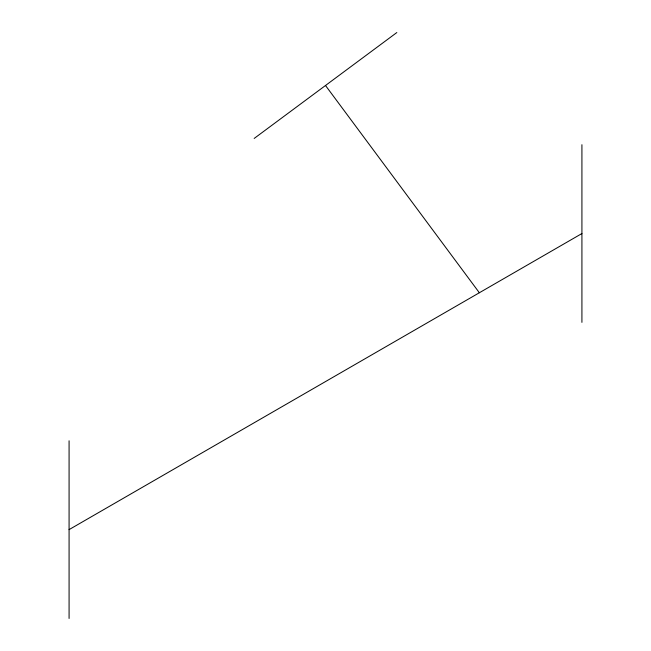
<?xml version="1.0" encoding="UTF-8"?>
<svg xmlns="http://www.w3.org/2000/svg" width="651" height="651" viewBox="0 0 651 651"><rect width="100%" height="100%" fill="white"/><g stroke="black" fill="none" stroke-linecap="round" stroke-linejoin="round"><path stroke-width="0.98" d="M254.175 138.443L396.825 32.55M69.079 529.621L581.921 233.538M325.5 85.493L479.356 292.755M581.921 144.709L581.921 322.367M69.079 440.8L69.079 618.45"/></g></svg>
